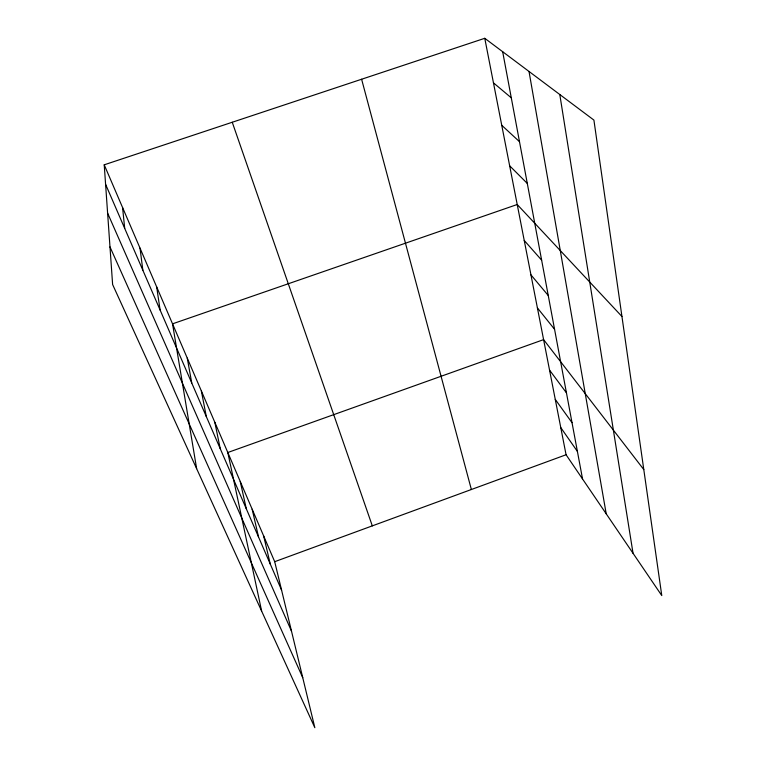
<?xml version="1.0" encoding="UTF-8"?>
<svg xmlns="http://www.w3.org/2000/svg" width="766" height="766" viewBox="0 0 766 766"><rect width="100%" height="100%" fill="white"/><g stroke="black" fill="none" stroke-linecap="round" stroke-linejoin="round"><path stroke-width="1.15" d="M274.707 561.689L566.074 454.755L661.776 595.575L593.909 120.09L484.763 38.3L104.224 164.814L112.621 284.54L314.836 727.7L274.707 561.689L104.224 164.814M493.457 82.843L511.286 97.818M501.749 125.298L519.482 141.672M509.658 165.81L527.295 183.428M621.944 316.492L517.213 204.512L172.532 323.836L196.642 468.668M524.231 240.447L541.639 260.153M530.953 274.889L548.236 295.475M537.406 307.922L554.565 329.294M643.794 469.577L543.601 339.635L227.808 452.505L261.646 611.124M549.548 370.112L566.438 392.824M555.273 399.412L572.02 422.688M560.769 427.6L577.392 451.394M109.978 246.911L302.752 677.69M107.613 213.139L291.501 631.155M105.593 184.328L281.591 590.165M232.251 122.244L372.314 525.869M361.609 79.243L471.368 489.512M263.667 535.97L270.293 564.121M252.177 509.246L258.544 537.014M240.237 481.441L246.298 508.777M214.853 422.353L220.215 448.627M484.763 38.3L566.074 454.755M201.353 390.919L206.303 416.56M502.668 51.715L582.553 478.999M187.258 358.105L191.759 383.029M529.019 71.468L606.222 513.833M559.793 94.524L633.042 553.291M156.666 286.886L160.113 310.048M140.025 248.155L142.849 270.245M122.57 207.509L124.705 228.392"/></g></svg>
